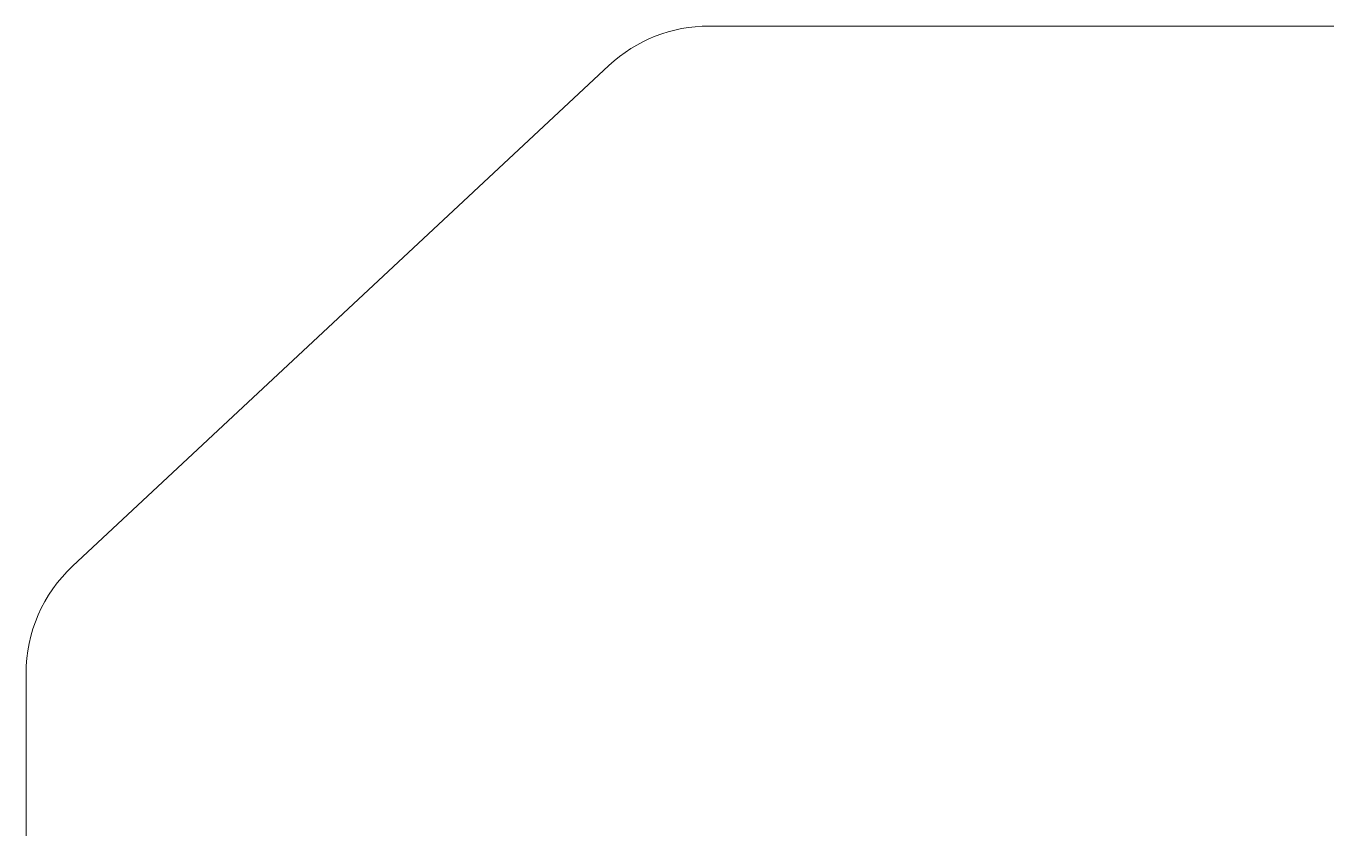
# Model space of a CAD drawing. Header units: millimetres. Extents: x -45 to 45, y -51 to 98.
# Drawn here: x -44.8 to -0.46, y 23.47 to 50.84 of the extents above; entities that cross this region are included whole.
import ezdxf

# ---------------------------------------------------------------- set-up
doc = ezdxf.new("R2010")
doc.units = ezdxf.units.MM
doc.header["$MEASUREMENT"] = 0
doc.layers.add('VISIBLE', color=7, linetype='Continuous')

msp = doc.modelspace()

# ---------------------------------------------------------------- linework, layer by layer
at = {"layer": 'VISIBLE', "lineweight": 9}
for points in [[(-24.9334, 49.4949), (-24.0075, 50.3593), (-22.788, 50.8401), (-21.5213, 50.8401)], [(-21.5213, 50.8401), (-21.5213, 50.8401), (20.6739, 50.8401), (20.6739, 50.8401)], [(-24.9334, 49.4949), (-24.9334, 49.4949), (-43.2121, 32.43), (-43.2121, 32.43)], [(-44.8, 28.7752), (-44.8, 30.1609), (-44.225, 31.4844), (-43.2121, 32.43)], [(-44.8, -45.8401), (-44.8, -45.8401), (-44.8, 28.7752), (-44.8, 28.7752)]]:
    msp.add_open_spline(points, degree=3, dxfattribs=at)

doc.saveas('drawing.dxf')
